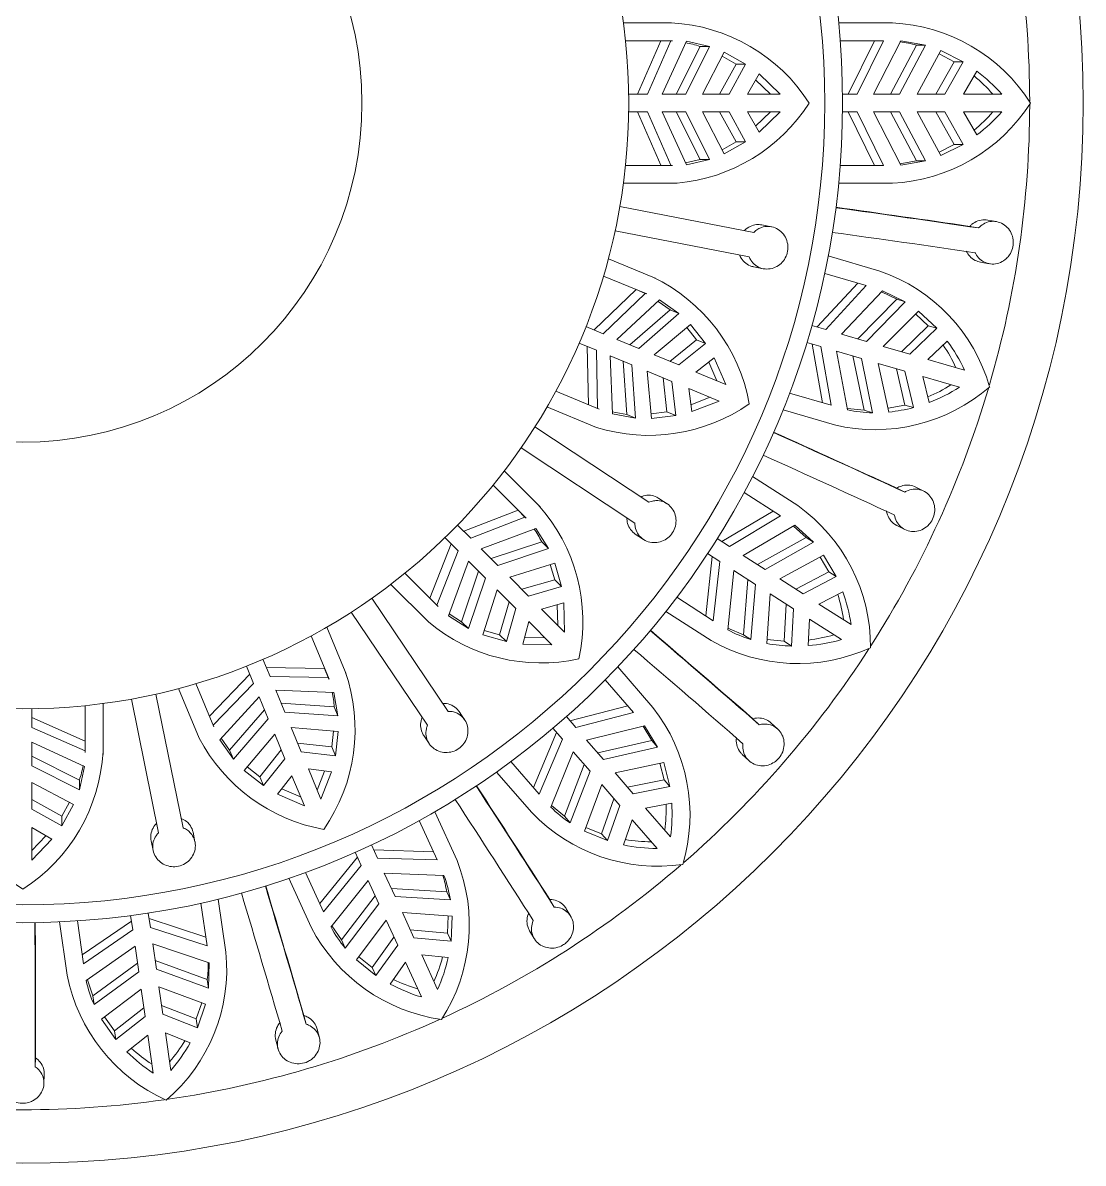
# Model space of a CAD drawing. Header units: millimetres. Extents: x -18512 to 101824, y -95768 to 52898.
# Drawn here: x 18619.16 to 18648.87, y -58636.9 to -58604.94 of the extents above; entities that cross this region are included whole.
import ezdxf

# ---------------------------------------------------------------- set-up
doc = ezdxf.new("R2010")
doc.units = ezdxf.units.MM
doc.header["$LTSCALE"] = 25
doc.layers.get('0').update_dxf_attribs({"color": 254, "lineweight": 0})
doc.layers.add('027 Sanitry Ware', color=1, linetype='Continuous', lineweight=0)

# ---------------------------------------------------------------- blocks, each defined once
blk = doc.blocks.new('SE2')
at = {"layer": '027 Sanitry Ware', "linetype": 'Continuous'}
for p, q in [((120.9834, 32.6201), (120.5786, 32.6201)), ((122.3903, 32.6201), (122.8431, 32.6201)), ((120.5786, 31.2701), (121.03, 31.2701)), ((122.8431, 31.2701), (122.3903, 31.2701)), ((120.5487, 31.0753), (121.6765, 30.8561)), ((121.824, 30.9038), (121.7436, 30.9194)), ((123.7191, 30.9468), (123.6451, 30.9603)), ((121.6365, 30.6499), (120.5086, 30.8691)), ((123.5684, 30.8931), (123.4947, 30.9065)), ((120.8261, 30.4793), (120.4521, 30.6342)), ((122.3023, 30.6582), (122.7368, 30.5306)), ((121.675, 30.566), (121.7553, 30.5504)), ((123.5832, 30.6056), (123.6572, 30.5922)), ((120.8483, 30.4704), (120.8328, 30.4769)), ((120.7621, 30.3429), (120.6862, 30.3743)), ((120.7754, 30.3379), (120.7621, 30.3429)), ((119.9354, 29.387), (120.3525, 29.2143)), ((122.3564, 29.2353), (121.922, 29.3629)), ((119.8333, 29.2184), (120.7914, 28.5843)), ((120.6755, 28.4091), (119.7174, 29.0433)), ((119.8615, 28.5616), (119.5752, 28.8479)), ((121.6652, 28.8005), (122.0461, 28.5557)), ((123.106, 28.6782), (123.0386, 28.712)), ((120.9459, 28.5719), (120.8776, 28.6171)), ((122.9461, 28.6692), (122.8792, 28.7028)), ((119.8786, 28.5449), (119.8668, 28.5568)), ((119.7606, 28.4504), (119.7502, 28.4601)), ((122.8793, 28.3892), (122.9465, 28.3554)), ((120.6789, 28.317), (120.7472, 28.2718)), ((118.6206, 27.8933), (118.9398, 27.5741)), ((118.4618, 27.7767), (119.1042, 26.8241)), ((118.9301, 26.7067), (118.2877, 27.6592)), ((121.3162, 27.42), (120.9353, 27.6648)), ((118.2365, 27.1591), (118.0816, 27.5331)), ((120.5304, 27.1975), (120.8269, 26.8553)), ((118.2459, 27.1371), (118.2395, 27.1526)), ((116.8343, 27.0165), (117.0071, 26.5994)), ((116.1984, 26.4851), (116.1984, 26.89)), ((116.6662, 25.8018), (116.4371, 26.9276)), ((116.6429, 26.9695), (116.8719, 25.8436)), ((119.2423, 26.7536), (119.1965, 26.8215)), ((117.1257, 26.7064), (117.1306, 26.6931)), ((121.7225, 26.7107), (121.6678, 26.7618)), ((121.8784, 26.6743), (121.8233, 26.7257)), ((118.898, 26.6202), (118.9438, 26.5523)), ((116.1987, 26.4612), (116.1987, 26.478)), ((121.5795, 26.4608), (121.6345, 26.4095)), ((119.8067, 25.9713), (119.5102, 26.3134)), ((118.99, 25.9792), (119.1781, 25.5673)), ((116.6034, 25.7341), (116.6197, 25.6539)), ((116.9725, 25.7256), (116.9562, 25.8059)), ((117.9501, 25.0065), (117.762, 25.4184)), ((117.1688, 25.2442), (117.2333, 24.796)), ((119.9967, 25.1762), (119.9586, 25.2407)), ((120.136, 25.0974), (120.0977, 25.1622)), ((115.897, 24.6039), (115.8326, 25.0521)), ((119.7891, 24.9768), (119.8274, 24.912)), ((117.9085, 24.1902), (117.8901, 24.2628)), ((118.02, 24.0753), (118.0014, 24.1483)), ((117.6531, 24.0573), (117.6716, 23.9844)), ((115.6271, 23.8323), (115.6298, 23.9072)), ((115.7016, 23.6907), (115.7044, 23.766))]:
    blk.add_line(p, q, dxfattribs=at)
at = {"layer": '027 Sanitry Ware', "color": 8, "linetype": 'Continuous'}
for p, q in [((120.5963, 32.4701), (120.9907, 32.4701)), ((120.8944, 32.4696), (120.6964, 32.0201)), ((120.9765, 32.4696), (120.7807, 32.0201)), ((120.9765, 32.4696), (120.8944, 32.4696)), ((120.9044, 32.0201), (121.1094, 32.4648)), ((120.9907, 32.4701), (120.9765, 32.4696)), ((121.1094, 32.4648), (121.304, 32.4215)), ((122.7681, 32.4701), (122.4034, 32.4701)), ((122.4695, 32.0201), (122.693, 32.4701)), ((122.7681, 32.4701), (122.5455, 32.0201)), ((122.6839, 32.0201), (122.9125, 32.4679)), ((123.1211, 32.4319), (122.9125, 32.4679)), ((121.2233, 32.4215), (121.0229, 32.0201)), ((121.304, 32.4215), (121.1042, 32.0201)), ((121.304, 32.4215), (121.2233, 32.4215)), ((121.244, 32.0201), (121.4276, 32.3731)), ((121.4276, 32.3731), (121.6074, 32.273)), ((123.0466, 32.4319), (122.8267, 32.0201)), ((122.9015, 32.0201), (123.1211, 32.4319)), ((123.1211, 32.4319), (123.0466, 32.4319)), ((123.2514, 32.3876), (123.0501, 32.0201)), ((123.2352, 32.3581), (123.3636, 32.2931)), ((123.4382, 32.2931), (123.2514, 32.3876)), ((121.5266, 32.273), (121.3869, 32.0201)), ((121.4095, 32.3383), (121.5266, 32.273)), ((121.6074, 32.273), (121.4674, 32.0201)), ((121.6074, 32.273), (121.5266, 32.273)), ((123.2083, 32.0201), (123.3636, 32.2931)), ((123.4382, 32.2931), (123.2828, 32.0201)), ((123.3636, 32.2931), (123.4382, 32.2931)), ((121.6224, 32.0201), (121.7201, 32.1901)), ((121.7201, 32.1901), (121.8972, 32.0201)), ((123.4412, 32.0201), (123.5542, 32.2139)), ((121.6912, 32.1398), (121.8154, 32.0201)), ((120.7807, 32.0201), (120.6229, 32.0201)), ((121.1042, 32.0201), (120.9044, 32.0201)), ((121.4674, 32.0201), (121.244, 32.0201)), ((121.8972, 32.0201), (121.6224, 32.0201)), ((122.5455, 32.0201), (122.423, 32.0201)), ((122.9015, 32.0201), (122.6839, 32.0201)), ((123.2828, 32.0201), (123.0501, 32.0201)), ((123.7625, 32.0201), (123.4412, 32.0201)), ((120.6229, 31.8701), (120.7807, 31.8701)), ((120.6964, 31.8701), (120.8944, 31.4207)), ((120.7807, 31.8701), (120.9765, 31.4207)), ((121.1094, 31.4255), (120.9044, 31.8701)), ((120.9044, 31.8701), (121.1042, 31.8701)), ((121.0229, 31.8701), (121.2233, 31.4688)), ((121.1042, 31.8701), (121.304, 31.4688)), ((121.4276, 31.5172), (121.244, 31.8701)), ((121.244, 31.8701), (121.4674, 31.8701)), ((121.3869, 31.8701), (121.5266, 31.6173)), ((121.4674, 31.8701), (121.6074, 31.6173)), ((121.7201, 31.7002), (121.6224, 31.8701)), ((121.6224, 31.8701), (121.8972, 31.8701)), ((121.8154, 31.8701), (121.6912, 31.7504)), ((121.8972, 31.8701), (121.7201, 31.7002)), ((122.423, 31.8701), (122.5455, 31.8701)), ((122.693, 31.4201), (122.4695, 31.8701)), ((122.5455, 31.8701), (122.7681, 31.4201)), ((122.9125, 31.4224), (122.6839, 31.8701)), ((122.6839, 31.8701), (122.9015, 31.8701)), ((122.8267, 31.8701), (123.0466, 31.4584)), ((123.1211, 31.4584), (122.9015, 31.8701)), ((123.0501, 31.8701), (123.2514, 31.5027)), ((123.0501, 31.8701), (123.2828, 31.8701)), ((123.3636, 31.5971), (123.2083, 31.8701)), ((123.2828, 31.8701), (123.4382, 31.5971)), ((123.5542, 31.6764), (123.4412, 31.8701)), ((123.4412, 31.8701), (123.7625, 31.8701)), ((121.5266, 31.6173), (121.4095, 31.552)), ((121.6074, 31.6173), (121.4276, 31.5172)), ((121.6074, 31.6173), (121.5266, 31.6173)), ((123.3636, 31.5971), (123.2352, 31.5322)), ((123.2514, 31.5027), (123.4382, 31.5971)), ((123.3636, 31.5971), (123.4382, 31.5971)), ((120.9907, 31.4201), (120.5963, 31.4201)), ((120.9765, 31.4207), (120.9907, 31.4201)), ((121.2233, 31.4688), (121.1019, 31.4419)), ((121.304, 31.4688), (121.1094, 31.4255)), ((121.304, 31.4688), (121.2233, 31.4688)), ((122.4034, 31.4201), (122.7681, 31.4201)), ((123.0466, 31.4584), (122.9064, 31.4342)), ((122.9125, 31.4224), (123.1211, 31.4584)), ((123.1211, 31.4584), (123.0466, 31.4584)), ((120.4111, 30.4889), (120.7754, 30.3379)), ((122.6226, 30.4078), (122.2726, 30.5106)), ((120.6862, 30.3743), (120.3313, 30.0348)), ((120.7621, 30.3429), (120.4093, 30.0025)), ((122.2092, 30.0602), (122.5505, 30.429)), ((122.6226, 30.4078), (122.2822, 30.0388)), ((122.415, 29.9998), (122.7604, 30.365)), ((122.7513, 30.3553), (122.879, 30.2926)), ((122.9505, 30.2717), (122.7604, 30.365)), ((120.5235, 29.9552), (120.8831, 30.2875)), ((120.8699, 30.2753), (120.9717, 30.204)), ((120.8831, 30.2875), (121.0463, 30.1731)), ((122.879, 30.2926), (122.552, 29.9595)), ((122.6238, 29.9385), (122.9505, 30.2717)), ((122.9505, 30.2717), (122.879, 30.2926)), ((120.9717, 30.204), (120.633, 29.9099)), ((121.0463, 30.1731), (120.7081, 29.8787)), ((121.0463, 30.1731), (120.9717, 30.204)), ((123.063, 30.1924), (122.7663, 29.8966)), ((123.0392, 30.1687), (123.1441, 30.0702)), ((123.2156, 30.0492), (123.063, 30.1924)), ((120.4093, 30.0025), (120.2634, 30.063)), ((120.8372, 29.8253), (121.142, 30.0811)), ((121.1119, 30.0558), (121.1951, 29.9507)), ((121.142, 30.0811), (121.2697, 29.9198)), ((122.2822, 30.0388), (122.1647, 30.0733)), ((122.9182, 29.852), (123.1441, 30.0702)), ((123.2156, 30.0492), (122.9896, 29.831)), ((123.1441, 30.0702), (123.2156, 30.0492)), ((120.7081, 29.8787), (120.5235, 29.9552)), ((122.6238, 29.9385), (122.415, 29.9998)), ((120.206, 29.9244), (120.3519, 29.864)), ((120.2739, 29.8962), (120.2848, 29.4052)), ((120.3519, 29.864), (120.3607, 29.3738)), ((121.1951, 29.9507), (120.9693, 29.7706)), ((121.2697, 29.9198), (121.0437, 29.7398)), ((121.2697, 29.9198), (121.1951, 29.9507)), ((122.1224, 29.9293), (122.2399, 29.8948)), ((122.2547, 29.4215), (122.167, 29.9163)), ((122.2399, 29.8948), (122.3267, 29.4003)), ((122.9896, 29.831), (122.7663, 29.8966)), ((123.1416, 29.7864), (123.3046, 29.9405)), ((120.4854, 29.3274), (120.4661, 29.8167)), ((120.4661, 29.8167), (120.6507, 29.7402)), ((120.5756, 29.7713), (120.6071, 29.3238)), ((121.0437, 29.7398), (120.8372, 29.8253)), ((121.1869, 29.6804), (121.3421, 29.8001)), ((121.2962, 29.7647), (121.3651, 29.6066)), ((121.3421, 29.8001), (121.4407, 29.5753)), ((122.4659, 29.3618), (122.3727, 29.8558)), ((122.3727, 29.8558), (122.5815, 29.7945)), ((122.5098, 29.8156), (122.6048, 29.3586)), ((122.6762, 29.3376), (122.5815, 29.7945)), ((123.4499, 29.6959), (123.1416, 29.7864)), ((120.6507, 29.7402), (120.6817, 29.2929)), ((120.8144, 29.2903), (120.7798, 29.6867)), ((120.7798, 29.6867), (120.9863, 29.6012)), ((121.4407, 29.5753), (121.1869, 29.6804)), ((122.7241, 29.7527), (122.8137, 29.3434)), ((122.7241, 29.7527), (122.9473, 29.6871)), ((122.948, 29.4024), (122.8759, 29.7081)), ((122.9473, 29.6871), (123.0195, 29.3814)), ((120.9119, 29.632), (120.9442, 29.3449)), ((120.9863, 29.6012), (121.0188, 29.314)), ((123.1531, 29.4248), (123.0994, 29.6425)), ((123.0994, 29.6425), (123.4076, 29.552)), ((120.3736, 29.3679), (120.0093, 29.5188)), ((121.1546, 29.3475), (121.1295, 29.5419)), ((121.1295, 29.5419), (121.3833, 29.4367)), ((121.9768, 29.5031), (122.3267, 29.4003)), ((121.3077, 29.468), (121.1472, 29.405)), ((121.3833, 29.4367), (121.1546, 29.3475)), ((122.948, 29.4024), (122.8065, 29.3763)), ((122.948, 29.4024), (123.0195, 29.3814)), ((120.3607, 29.3738), (120.3736, 29.3679)), ((120.6071, 29.3238), (120.4847, 29.3454)), ((120.6817, 29.2929), (120.4854, 29.3274)), ((120.6817, 29.2929), (120.6071, 29.3238)), ((120.9442, 29.3449), (120.811, 29.3294)), ((121.0188, 29.314), (120.8144, 29.2903)), ((121.0188, 29.314), (120.9442, 29.3449)), ((122.6048, 29.3586), (122.4634, 29.3749)), ((122.6762, 29.3376), (122.6048, 29.3586)), ((119.4817, 28.7293), (119.7606, 28.4504)), ((121.9019, 28.47), (121.5951, 28.6672)), ((119.6921, 28.5182), (119.2343, 28.3403)), ((119.7502, 28.4601), (119.6921, 28.5182)), ((119.7502, 28.4601), (119.2939, 28.2807)), ((121.4074, 28.2529), (121.8387, 28.5106)), ((121.9019, 28.47), (121.4713, 28.2118)), ((119.2939, 28.2807), (119.1823, 28.3923)), ((119.3813, 28.1933), (119.8408, 28.3627)), ((119.8408, 28.3627), (119.9477, 28.1945)), ((121.5878, 28.137), (122.0221, 28.3901)), ((122.0106, 28.3834), (122.1155, 28.2873)), ((122.1782, 28.247), (122.0221, 28.3901)), ((119.1282, 28.2343), (118.9504, 27.7765)), ((119.0762, 28.2863), (119.1879, 28.1746)), ((119.8907, 28.2516), (119.4652, 28.1095)), ((119.9477, 28.1945), (119.8907, 28.2516)), ((121.4713, 28.2118), (121.3683, 28.278)), ((122.1155, 28.2873), (121.7079, 28.0598)), ((121.7708, 28.0193), (122.1782, 28.247)), ((122.1782, 28.247), (122.1155, 28.2873)), ((119.1879, 28.1746), (119.0085, 27.7184)), ((119.5227, 28.0519), (119.3813, 28.1933)), ((119.9477, 28.1945), (119.5227, 28.0519)), ((121.2872, 28.1518), (121.3902, 28.0856)), ((121.7708, 28.0193), (121.5878, 28.137)), ((122.2638, 28.1393), (121.8958, 27.939)), ((122.3699, 27.9588), (122.2638, 28.1393)), ((119.1059, 27.6278), (119.2753, 28.0872)), ((119.2753, 28.0872), (119.4166, 27.9459)), ((119.6215, 27.9531), (120.001, 28.0729)), ((119.9635, 28.061), (120.0001, 27.9321)), ((120.001, 28.0729), (120.0572, 27.875)), ((121.271, 27.6273), (121.3263, 28.1267)), ((121.3902, 28.0856), (121.3342, 27.5867)), ((122.2343, 28.1232), (122.3072, 27.9992)), ((119.0181, 27.708), (118.7393, 27.9868)), ((119.3591, 28.0034), (119.217, 27.5779)), ((119.4166, 27.9459), (119.274, 27.5208)), ((119.7795, 27.7951), (119.6215, 27.9531)), ((121.4569, 27.5106), (121.5067, 28.0108)), ((121.5067, 28.0108), (121.6897, 27.8931)), ((122.0916, 27.8132), (121.8958, 27.939)), ((122.0289, 27.8535), (122.3072, 27.9992)), ((122.3699, 27.9588), (122.0916, 27.8132)), ((122.3072, 27.9992), (122.3699, 27.9588)), ((119.3957, 27.4676), (119.5154, 27.8471)), ((119.5154, 27.8471), (119.6734, 27.6891)), ((120.0001, 27.9321), (119.7226, 27.8521)), ((120.0572, 27.875), (119.7795, 27.7951)), ((120.0572, 27.875), (120.0001, 27.9321)), ((121.6268, 27.9336), (121.5892, 27.4683)), ((121.6519, 27.428), (121.6897, 27.8931)), ((119.6165, 27.746), (119.5365, 27.4684)), ((121.0274, 27.7839), (121.3342, 27.5867)), ((121.8147, 27.8128), (121.7854, 27.3949)), ((121.8147, 27.8128), (122.0105, 27.687)), ((122.2248, 27.7276), (122.4246, 27.8295)), ((119.0085, 27.7184), (119.0181, 27.708)), ((119.6734, 27.6891), (119.5936, 27.4113)), ((119.8891, 27.6855), (120.0783, 27.7367)), ((120.0834, 27.4912), (119.8891, 27.6855)), ((120.0224, 27.7215), (120.0256, 27.5491)), ((120.0783, 27.7367), (120.0834, 27.4912)), ((121.9309, 27.4137), (121.9478, 27.7273)), ((122.0105, 27.687), (121.9936, 27.3733)), ((122.4951, 27.5539), (122.2248, 27.7276)), ((119.274, 27.5208), (119.1059, 27.6278)), ((119.217, 27.5779), (119.1121, 27.6447)), ((119.274, 27.5208), (119.217, 27.5779)), ((119.7319, 27.3902), (119.783, 27.5795)), ((119.783, 27.5795), (119.9773, 27.3852)), ((122.134, 27.3773), (122.1437, 27.6014)), ((122.1437, 27.6014), (122.414, 27.4277)), ((117.9498, 27.4593), (118.1007, 27.095)), ((119.5936, 27.4113), (119.3957, 27.4676)), ((119.5365, 27.4684), (119.4075, 27.505)), ((119.5936, 27.4113), (119.5365, 27.4684)), ((121.5892, 27.4683), (121.4582, 27.5238)), ((121.6519, 27.428), (121.5892, 27.4683)), ((119.9773, 27.3852), (119.7319, 27.3902)), ((119.9195, 27.443), (119.747, 27.4462)), ((121.9309, 27.4137), (121.7878, 27.4284)), ((121.9309, 27.4137), (121.9936, 27.3733)), ((117.4056, 27.2052), (117.466, 27.0593)), ((117.6046, 27.1167), (117.5442, 27.2626)), ((118.0633, 27.1837), (117.5723, 27.1946)), ((118.0948, 27.1078), (118.0633, 27.1837)), ((117.4337, 27.1372), (117.0942, 26.7823)), ((118.0948, 27.1078), (117.6046, 27.1167)), ((118.1007, 27.095), (118.0948, 27.1078)), ((120.6645, 26.8138), (120.4256, 27.0894)), ((117.1306, 26.6931), (116.9797, 27.0575)), ((117.466, 27.0593), (117.1257, 26.7064)), ((117.6519, 27.0025), (118.1412, 26.9832)), ((117.7284, 26.8178), (117.6519, 27.0025)), ((118.1412, 26.9832), (118.1757, 26.7869)), ((117.181, 26.5855), (117.5133, 26.9451)), ((117.5133, 26.9451), (117.5898, 26.7604)), ((118.1448, 26.8615), (117.6973, 26.893)), ((115.5984, 26.6878), (115.5984, 26.8457)), ((116.0484, 26.8722), (116.0484, 26.4779)), ((117.5587, 26.8356), (117.2645, 26.4969)), ((118.1757, 26.7869), (117.7284, 26.8178)), ((118.1757, 26.7869), (118.1448, 26.8615)), ((120.1288, 26.7448), (120.6153, 26.8705)), ((120.6645, 26.8138), (120.1786, 26.6873)), ((116.0479, 26.5742), (115.5984, 26.7722)), ((117.5898, 26.7604), (117.2954, 26.4223)), ((117.7819, 26.6887), (118.1783, 26.6541)), ((117.8674, 26.4823), (117.7819, 26.6887)), ((120.1786, 26.6873), (120.0984, 26.7799)), ((120.2692, 26.5827), (120.7573, 26.7032)), ((120.7444, 26.7), (120.8179, 26.5782)), ((120.8667, 26.5219), (120.7573, 26.7032)), ((116.0479, 26.492), (115.5984, 26.6878)), ((117.2645, 26.4969), (117.1932, 26.5987)), ((117.3875, 26.3266), (117.6433, 26.6313)), ((117.6433, 26.6313), (117.7288, 26.4249)), ((118.1392, 26.6575), (118.1236, 26.5244)), ((118.1783, 26.6541), (118.1545, 26.4498)), ((119.8217, 26.1829), (120.0154, 26.6466)), ((119.985, 26.6817), (120.0652, 26.5891)), ((115.5984, 26.5642), (116.043, 26.3591)), ((115.5984, 26.3643), (115.5984, 26.5642)), ((116.0479, 26.492), (116.0479, 26.5742)), ((117.2954, 26.4223), (117.181, 26.5855)), ((117.2954, 26.4223), (117.2645, 26.4969)), ((117.698, 26.4993), (117.5178, 26.2735)), ((118.1236, 26.5244), (117.8366, 26.5567)), ((118.1545, 26.4498), (118.1236, 26.5244)), ((120.0652, 26.5891), (119.8709, 26.1262)), ((120.4117, 26.4183), (120.2692, 26.5827)), ((120.8179, 26.5782), (120.3628, 26.4748)), ((120.4117, 26.4183), (120.8667, 26.5219)), ((120.8667, 26.5219), (120.8179, 26.5782)), ((115.9998, 26.2453), (115.5984, 26.4457)), ((116.0484, 26.4779), (116.0479, 26.492)), ((117.7288, 26.4249), (117.5487, 26.1989)), ((118.1545, 26.4498), (117.8674, 26.4823)), ((119.6321, 26.4018), (119.8709, 26.1262)), ((119.9671, 26.0186), (120.1559, 26.4845)), ((120.1559, 26.4845), (120.2984, 26.32)), ((115.9998, 26.1646), (115.5984, 26.3643)), ((116.043, 26.3591), (115.9998, 26.1646)), ((117.5487, 26.1989), (117.3875, 26.3266)), ((117.5178, 26.2735), (117.4127, 26.3566)), ((118.0318, 26.0853), (117.9267, 26.3391)), ((117.9267, 26.3391), (118.1211, 26.3139)), ((118.0636, 26.3214), (118.0005, 26.1608)), ((118.1211, 26.3139), (118.0318, 26.0853)), ((120.2494, 26.3765), (120.0822, 25.9407)), ((120.131, 25.8844), (120.2984, 26.32)), ((120.9185, 26.3945), (120.509, 26.306)), ((120.6614, 26.1301), (120.509, 26.306)), ((120.8857, 26.3874), (120.9207, 26.2478)), ((120.9695, 26.1914), (120.9185, 26.3945)), ((115.5984, 26.2246), (115.9514, 26.0409)), ((115.5984, 26.0011), (115.5984, 26.2246)), ((115.9998, 26.1646), (115.9998, 26.2453)), ((117.5487, 26.1989), (117.5178, 26.2735)), ((117.6685, 26.1264), (117.7881, 26.2817)), ((117.7881, 26.2817), (117.8933, 26.0278)), ((120.6127, 26.1864), (120.9207, 26.2478)), ((120.9207, 26.2478), (120.9695, 26.1914)), ((117.8933, 26.0278), (117.6685, 26.1264)), ((117.862, 26.1034), (117.7038, 26.1724)), ((120.3956, 26.2078), (120.2498, 25.815)), ((120.3956, 26.2078), (120.548, 26.0319)), ((120.9695, 26.1914), (120.6614, 26.1301)), ((115.8513, 25.942), (115.5984, 26.0817)), ((115.9166, 26.059), (115.8513, 25.942)), ((115.9514, 26.0409), (115.8513, 25.8612)), ((120.0822, 25.9407), (119.9721, 26.0309)), ((120.3947, 25.792), (120.4993, 26.0881)), ((120.548, 26.0319), (120.4435, 25.7357)), ((120.7652, 26.0104), (120.9856, 26.0519)), ((115.8513, 25.8612), (115.5984, 26.0011)), ((115.8513, 25.8612), (115.8513, 25.942)), ((120.131, 25.8844), (120.0822, 25.9407)), ((120.9756, 25.7676), (120.7652, 26.0104)), ((115.5984, 25.5714), (115.5984, 25.8461)), ((115.5984, 25.8461), (115.7684, 25.7485)), ((119.0105, 25.5732), (118.859, 25.905)), ((120.3947, 25.792), (120.2615, 25.8465)), ((120.5793, 25.6999), (120.6518, 25.9122)), ((120.6518, 25.9122), (120.8622, 25.6693)), ((115.7181, 25.7774), (115.5984, 25.6532)), ((115.7684, 25.7485), (115.5984, 25.5714)), ((120.2498, 25.815), (120.4435, 25.7357)), ((120.3947, 25.792), (120.4435, 25.7357)), ((118.3214, 25.6379), (118.3723, 25.5265)), ((118.5087, 25.5888), (118.4578, 25.7002)), ((118.4771, 25.658), (118.9793, 25.6416)), ((118.0242, 25.2054), (118.3407, 25.5956)), ((119.0105, 25.5732), (118.5087, 25.5888)), ((117.9039, 25.4688), (118.0554, 25.1371)), ((118.3723, 25.5265), (118.0554, 25.1371)), ((118.5662, 25.4629), (119.0684, 25.441)), ((118.6566, 25.2649), (118.5662, 25.4629)), ((118.1174, 25.0067), (118.4298, 25.4006)), ((118.4298, 25.4006), (118.5202, 25.2026)), ((118.4891, 25.2706), (118.2059, 24.8996)), ((119.0914, 25.304), (118.6256, 25.333)), ((118.6566, 25.2649), (119.1224, 25.2362)), ((119.1224, 25.2362), (119.0914, 25.304)), ((117.0741, 24.8489), (117.0222, 25.2099)), ((118.2369, 24.8318), (118.5202, 25.2026)), ((115.9829, 25.0605), (116.0348, 24.6995)), ((116.0241, 24.7738), (116.4377, 25.0591)), ((116.4311, 25.1051), (116.4485, 24.9839)), ((116.597, 25.0052), (116.5796, 25.1264)), ((116.5862, 25.0805), (117.0634, 24.9233)), ((118.5819, 25.0675), (118.3313, 24.7318)), ((118.5819, 25.0675), (118.6786, 24.8558)), ((119.1362, 25.0993), (118.7183, 25.1298)), ((118.815, 24.9181), (118.7183, 25.1298)), ((119.1026, 25.1018), (119.0969, 24.958)), ((119.1279, 24.8902), (119.1362, 25.0993)), ((116.4485, 24.9839), (116.0348, 24.6995)), ((117.0741, 24.8489), (116.597, 25.0052)), ((118.2059, 24.8996), (118.1257, 25.0171)), ((118.7841, 24.9858), (119.0969, 24.958)), ((116.6167, 24.8682), (117.0924, 24.7057)), ((116.6477, 24.6528), (116.6167, 24.8682)), ((118.2369, 24.8318), (118.2059, 24.8996)), ((118.4638, 24.6689), (118.6476, 24.9235)), ((119.1279, 24.8902), (118.815, 24.9181)), ((119.0969, 24.958), (119.1279, 24.8902)), ((116.0576, 24.5569), (116.4682, 24.8469)), ((116.4682, 24.8469), (116.4992, 24.6315)), ((118.6786, 24.8558), (118.4948, 24.6011)), ((119.0143, 24.4818), (118.8808, 24.774)), ((118.8808, 24.774), (119.104, 24.7518)), ((116.4886, 24.7055), (116.1123, 24.4292)), ((117.0759, 24.5678), (116.637, 24.7268)), ((117.0865, 24.494), (117.0924, 24.7057)), ((118.3313, 24.7318), (118.4948, 24.6011)), ((118.4638, 24.6689), (118.3514, 24.7587)), ((118.615, 24.5285), (118.7444, 24.7117)), ((118.7444, 24.7117), (118.8778, 24.4195)), ((116.1229, 24.3555), (116.4992, 24.6315)), ((116.6477, 24.6528), (117.0865, 24.494)), ((118.4638, 24.6689), (118.4948, 24.6011)), ((116.1123, 24.4292), (116.0684, 24.5646)), ((116.5203, 24.4844), (116.1853, 24.2329)), ((116.5203, 24.4844), (116.5535, 24.2541)), ((117.0611, 24.3588), (116.6688, 24.5058)), ((116.7019, 24.2754), (116.6688, 24.5058)), ((117.0865, 24.494), (117.0759, 24.5678)), ((116.1229, 24.3555), (116.1123, 24.4292)), ((116.2948, 24.1352), (116.5429, 24.3278)), ((116.6913, 24.3491), (116.9836, 24.2343)), ((117.0297, 24.3706), (116.9836, 24.2343)), ((116.9943, 24.1605), (117.0611, 24.3588)), ((116.1853, 24.2329), (116.3054, 24.0614)), ((116.2948, 24.1352), (116.2122, 24.2531)), ((116.5535, 24.2541), (116.3054, 24.0614)), ((116.9943, 24.1605), (116.7019, 24.2754)), ((116.9836, 24.2343), (116.9943, 24.1605)), ((116.2948, 24.1352), (116.3054, 24.0614)), ((116.4003, 23.9579), (116.576, 24.0973)), ((116.576, 24.0973), (116.6217, 23.7793)), ((116.7702, 23.8006), (116.7245, 24.1186)), ((116.7245, 24.1186), (116.9323, 24.0344))]:
    blk.add_line(p, q, dxfattribs=at)
at = {"layer": '027 Sanitry Ware', "linetype": 'Continuous'}
for radius in [8.925, 6.9, 5.1, 2.8548]:
    blk.add_circle((115.5234, 31.9451), radius, dxfattribs=at)
at = {"layer": '027 Sanitry Ware', "color": 8, "linetype": 'Continuous'}
blk.add_circle((115.5234, 31.9451), 6.75, dxfattribs=at)
at = {"layer": '027 Sanitry Ware', "linetype": 'Continuous'}
for centre, radius, start, end in [((115.5234, 31.9451), 8.475, 0.10361, 16.27056), ((120.9037, 31.1512), 1.4711, 32.66272, 86.89393), ((122.7732, 31.1625), 1.4593, 32.43151, 87.25305), ((120.895, 32.7464), 1.4824, 275.22468, 327.2825), ((122.7678, 32.737), 1.4687, 272.93851, 327.37692), ((115.5234, 31.9451), 8.475, 343.74599, 359.89554), ((102.6121, -112.1746), 144.5944, 81.666688, 82.147566), ((100.7556, -124.5808), 157.1413, 81.679822, 82.095022), ((102.2277, -114.8748), 147.1118, 81.670747, 82.143432), ((122.259, 29.1518), 1.4593, 16.06782, 70.88947), ((120.1903, 29.1527), 1.4711, 10.16272, 64.39393), ((122.697, 30.6658), 1.4705, 256.60923, 310.97893), ((115.5234, 31.9451), 8.475, 327.37114, 343.53535), ((120.7927, 30.6298), 1.4824, 252.72468, 304.7825), ((62.5314, -102.7002), 144.5955, 65.303054, 65.783927), ((57.2556, -114.0793), 157.1407, 65.316185, 65.731387), ((61.4023, -105.1817), 147.1118, 65.307111, 65.779796), ((118.7665, 27.5793), 1.4711, 347.66272, 41.89393), ((121.2028, 27.3691), 1.4557, 359.63162, 54.5984), ((119.8882, 28.7134), 1.4824, 230.22468, 282.2825), ((26.7421, -82.3187), 144.5984, 48.939422, 49.420286), ((18.4759, -91.7485), 157.1408, 48.952549, 49.36775), ((122.046, 28.6966), 1.4705, 240.24561, 294.61528), ((24.9614, -84.3795), 147.1119, 48.943475, 49.416159), ((115.5234, 31.9451), 8.475, 311.02411, 327.16899), ((116.8489, 26.6706), 1.4711, 325.16272, 19.39393), ((119.6835, 25.9544), 1.4557, 343.26779, 38.23496), ((118.3193, 27.2891), 1.4824, 207.72468, 259.7825), ((116.3246, 26.5736), 1.4824, 185.22468, 237.2825), ((114.7295, 26.5649), 1.4711, 302.66272, 356.89393), ((-1.8527, -52.6772), 144.5975, 32.575784, 33.056651), ((-12.4414, -59.3965), 157.1408, 32.588912, 33.004114), ((-4.1426, -54.1533), 147.1119, 32.579839, 33.052523), ((120.8691, 26.998), 1.4774, 224.02067, 278.11295), ((117.8184, 25.0259), 1.4636, 327.06445, 21.71103), ((115.5234, 31.9451), 8.475, 294.63575, 310.80361), ((-20.9368, -16.18), 144.5952, 16.212144, 16.693019), ((-32.9917, -19.6446), 157.1406, 16.225276, 16.640478), ((-23.552, -16.9518), 147.1118, 16.216202, 16.688887), ((-28.9668, 24.2146), 144.5944, 359.848506, 0.329384), ((-41.5113, 24.2867), 157.1416, 359.861641, 0.27684), ((119.2531, 25.6844), 1.4688, 207.48413, 261.92222), ((115.7805, 24.6578), 1.4593, 310.6132, 5.435), ((117.3382, 24.8872), 1.4688, 191.1204, 245.55867), ((115.5234, 31.9451), 8.475, 278.2985, 294.45014), ((115.5234, 31.9451), 8.475, 261.90172, 278.0743)]:
    blk.add_arc(centre, radius, start, end, dxfattribs=at)
at = {"layer": '027 Sanitry Ware', "color": 8, "linetype": 'Continuous'}
for centre, radius, start, end in [((120.9105, 31.4721), 0.9996, 71.77003, 79.00808), ((122.7634, 31.4124), 1.0581, 74.47535, 82.24612), ((122.6075, 31.07), 1.4384, 41.34465, 50.08256), ((122.6796, 31.0646), 1.4442, 41.42374, 52.72922), ((122.6075, 32.8203), 1.4384, 309.91747, 318.65535), ((122.6796, 32.8257), 1.4442, 307.27078, 318.57626), ((122.074, 29.1096), 1.4383, 24.98095, 33.71895), ((122.1416, 29.0842), 1.4442, 25.06006, 36.36563), ((122.5671, 30.789), 1.4384, 293.55385, 302.29169), ((122.6373, 30.7749), 1.4454, 290.91172, 302.20804), ((122.683, 30.6283), 1.2915, 275.80643, 285.10288), ((122.6919, 30.3977), 1.0602, 257.69253, 269.15503), ((118.9982, 27.8013), 0.9996, 26.77003, 34.00791), ((121.0098, 27.379), 1.4383, 8.61727, 17.35534), ((121.0675, 27.3355), 1.4442, 8.6964, 20.00202), ((121.9658, 28.4414), 1.0609, 241.33249, 252.7878), ((121.9561, 28.8514), 1.4383, 277.19012, 285.92823), ((122.0218, 28.6625), 1.2894, 259.43544, 268.7466), ((122.0189, 28.821), 1.4483, 274.5595, 285.83299), ((117.1479, 26.787), 0.9996, 4.27003, 11.50814), ((115.0503, 26.558), 0.9996, 341.77003, 349.00808), ((120.7178, 26.7684), 1.061, 224.96961, 236.42341), ((119.5011, 26.0183), 1.4383, 352.2536, 0.99172), ((119.5442, 25.9603), 1.4442, 352.33288, 3.63827), ((120.8239, 27.1644), 1.4383, 260.8265, 269.56456), ((120.8752, 27.1137), 1.4444, 258.18065, 269.48456), ((118.047, 25.1382), 1.0575, 9.01746, 16.80126), ((118.0793, 25.071), 1.0561, 9.00423, 20.51185), ((119.0489, 25.5146), 1.0609, 208.6056, 220.06015), ((116.0264, 24.703), 1.0582, 352.65741, 0.4271), ((117.6702, 25.1377), 1.4383, 335.88994, 344.6281), ((117.6948, 25.07), 1.4446, 335.97093, 347.27295), ((117.094, 24.7818), 1.0606, 192.24002, 203.69846), ((119.2971, 25.8014), 1.4442, 241.81617, 253.12178), ((119.2623, 25.8648), 1.4383, 244.46288, 253.20089), ((115.6653, 24.8086), 1.4384, 319.52649, 328.26437), ((115.6703, 24.7365), 1.4442, 319.60556, 330.91104), ((117.4134, 24.9871), 1.4442, 225.45257, 236.7581), ((117.3978, 25.0577), 1.4384, 228.09927, 236.8372)]:
    blk.add_arc(centre, radius, start, end, dxfattribs=at)
at = {"layer": '027 Sanitry Ware', "linetype": 'Continuous'}
for points, knots in [([(121.5968, 30.8716), (121.5976, 30.8723), (121.5984, 30.8731), (121.5992, 30.8739), (121.6129, 30.8876), (121.6289, 30.8989), (121.6459, 30.907), (121.6629, 30.9151), (121.6815, 30.9201), (121.7, 30.9217), (121.7145, 30.923), (121.7293, 30.9222), (121.7437, 30.9194)], [0, 0, 0, 0, 0.0037118, 0.0037118, 0.0037118, 0.0697731, 0.0697731, 0.0697731, 0.1361115, 0.1361115, 0.1361115, 0.1880797, 0.1880797, 0.1880797, 0.1880797]), ([(123.4947, 30.9065), (123.5003, 30.9128), (123.5063, 30.9187), (123.5126, 30.924), (123.5273, 30.9365), (123.5441, 30.9464), (123.5618, 30.9529), (123.5795, 30.9595), (123.5984, 30.9629), (123.6171, 30.9628), (123.6264, 30.9628), (123.6358, 30.9619), (123.6451, 30.9602)], [0, 0, 0, 0, 0.0284134, 0.0284134, 0.0284134, 0.0946729, 0.0946729, 0.0946729, 0.1611799, 0.1611799, 0.1611799, 0.1943055, 0.1943055, 0.1943055, 0.1943055]), ([(123.5385, 30.6853), (123.5418, 30.6782), (123.5456, 30.6714), (123.5498, 30.6649), (123.5603, 30.6486), (123.5736, 30.6341), (123.5886, 30.6226), (123.6037, 30.611), (123.621, 30.6021), (123.6391, 30.5966), (123.6572, 30.591), (123.6767, 30.5887), (123.6958, 30.5899), (123.7151, 30.5911), (123.7345, 30.5958), (123.7526, 30.6037), (123.7706, 30.6116), (123.7877, 30.6229), (123.8024, 30.6366), (123.8119, 30.6456), (123.8206, 30.6557), (123.828, 30.6666), (123.839, 30.6828), (123.8476, 30.7011), (123.8531, 30.7202), (123.8585, 30.7392), (123.8608, 30.7594), (123.8599, 30.7792), (123.8591, 30.7989), (123.855, 30.8187), (123.848, 30.8369), (123.841, 30.8553), (123.8309, 30.8727), (123.8186, 30.8876), (123.806, 30.9028), (123.7908, 30.9159), (123.7743, 30.9259), (123.7576, 30.936), (123.739, 30.9431), (123.7201, 30.9466), (123.7011, 30.9502), (123.6814, 30.9503), (123.6624, 30.9468), (123.6437, 30.9434), (123.6252, 30.9364), (123.6085, 30.9265), (123.5938, 30.9177), (123.5801, 30.9063), (123.5684, 30.8931)], [0, 0, 0, 0, 0.026347, 0.026347, 0.026347, 0.09292, 0.09292, 0.09292, 0.159866, 0.159866, 0.159866, 0.22734, 0.22734, 0.22734, 0.295302, 0.295302, 0.295302, 0.363302, 0.363302, 0.363302, 0.407028, 0.407028, 0.407028, 0.472413, 0.472413, 0.472413, 0.537813, 0.537813, 0.537813, 0.603068, 0.603068, 0.603068, 0.66907, 0.66907, 0.66907, 0.736314, 0.736314, 0.736314, 0.804463, 0.804463, 0.804463, 0.87266, 0.87266, 0.87266, 0.940216, 0.940216, 0.940216, 1, 1, 1, 1]), ([(121.6765, 30.8561), (121.6867, 30.8665), (121.6981, 30.8757), (121.7103, 30.8831), (121.7204, 30.8893), (121.7311, 30.8943), (121.7422, 30.8981), (121.7603, 30.9044), (121.7797, 30.9073), (121.7987, 30.9067), (121.8177, 30.906), (121.8369, 30.9019), (121.8547, 30.8946), (121.8727, 30.8872), (121.8898, 30.8764), (121.9045, 30.863), (121.9193, 30.8495), (121.9321, 30.8331), (121.9418, 30.815), (121.9514, 30.7972), (121.9581, 30.7773), (121.9612, 30.7569), (121.9643, 30.7372), (121.9641, 30.7165), (121.9605, 30.6968), (121.9571, 30.6775), (121.9504, 30.6585), (121.9411, 30.6414), (121.9318, 30.6243), (121.9196, 30.6086), (121.9056, 30.5955), (121.8913, 30.5821), (121.8747, 30.571), (121.8572, 30.563), (121.8393, 30.5549), (121.8198, 30.5497), (121.8006, 30.5481), (121.781, 30.5464), (121.7611, 30.5482), (121.7424, 30.5535), (121.7238, 30.5587), (121.706, 30.5675), (121.6904, 30.5792), (121.6751, 30.5906), (121.6616, 30.6052), (121.6511, 30.6217), (121.6454, 30.6305), (121.6405, 30.64), (121.6365, 30.6499)], [0, 0, 0, 0, 0.049504, 0.049504, 0.049504, 0.090176, 0.090176, 0.090176, 0.157821, 0.157821, 0.157821, 0.225413, 0.225413, 0.225413, 0.293804, 0.293804, 0.293804, 0.362711, 0.362711, 0.362711, 0.430787, 0.430787, 0.430787, 0.496896, 0.496896, 0.496896, 0.561301, 0.561301, 0.561301, 0.625531, 0.625531, 0.625531, 0.691162, 0.691162, 0.691162, 0.758751, 0.758751, 0.758751, 0.827552, 0.827552, 0.827552, 0.896201, 0.896201, 0.896201, 0.963832, 0.963832, 0.963832, 1, 1, 1, 1]), ([(121.6749, 30.5661), (121.6647, 30.568), (121.6547, 30.571), (121.6452, 30.5749), (121.6275, 30.5822), (121.611, 30.5929), (121.5969, 30.6061), (121.583, 30.6192), (121.5712, 30.6352), (121.5625, 30.6527), (121.5604, 30.6569), (121.5585, 30.6611), (121.5568, 30.6654)], [0.811983, 0.811983, 0.811983, 0.811983, 0.8487697, 0.8487697, 0.8487697, 0.9170264, 0.9170264, 0.9170264, 0.984293, 0.984293, 0.984293, 1, 1, 1, 1]), ([(123.5833, 30.6056), (123.5679, 30.6084), (123.5528, 30.6135), (123.5389, 30.6207), (123.5219, 30.6294), (123.5062, 30.6415), (123.4932, 30.6559), (123.4818, 30.6684), (123.4722, 30.683), (123.4648, 30.6986)], [0.8179157, 0.8179157, 0.8179157, 0.8179157, 0.8734401, 0.8734401, 0.8734401, 0.9411737, 0.9411737, 0.9411737, 1, 1, 1, 1]), ([(122.8792, 28.7028), (122.8914, 28.7105), (122.9045, 28.7166), (122.9179, 28.7209), (122.9361, 28.7268), (122.9553, 28.7294), (122.974, 28.7287), (122.9928, 28.728), (123.0116, 28.7238), (123.0289, 28.7165), (123.0321, 28.7151), (123.0353, 28.7137), (123.0385, 28.7121)], [0, 0, 0, 0, 0.0488382, 0.0488382, 0.0488382, 0.1151405, 0.1151405, 0.1151405, 0.1817851, 0.1817851, 0.1817851, 0.1942201, 0.1942201, 0.1942201, 0.1942201]), ([(120.7237, 28.6291), (120.7319, 28.6326), (120.7403, 28.6356), (120.7488, 28.6378), (120.7673, 28.6427), (120.7867, 28.6443), (120.8053, 28.6426), (120.824, 28.6409), (120.8425, 28.6357), (120.8592, 28.6276), (120.8656, 28.6245), (120.8717, 28.621), (120.8776, 28.6172)], [0, 0, 0, 0, 0.0302676, 0.0302676, 0.0302676, 0.0963918, 0.0963918, 0.0963918, 0.1629272, 0.1629272, 0.1629272, 0.1877736, 0.1877736, 0.1877736, 0.1877736]), ([(122.8589, 28.4782), (122.8589, 28.4781), (122.8589, 28.478), (122.8589, 28.478), (122.862, 28.4586), (122.8682, 28.4398), (122.8773, 28.423), (122.8864, 28.4062), (122.8984, 28.3909), (122.9126, 28.3784), (122.9268, 28.3658), (122.9435, 28.3557), (122.9612, 28.349), (122.9791, 28.3421), (122.9986, 28.3385), (123.0181, 28.3383), (123.0376, 28.3381), (123.0577, 28.3413), (123.0766, 28.3479), (123.0953, 28.3544), (123.1134, 28.3644), (123.1293, 28.377), (123.1393, 28.385), (123.1486, 28.3941), (123.1568, 28.4041), (123.1694, 28.4193), (123.1796, 28.4369), (123.1867, 28.4553), (123.1938, 28.4738), (123.198, 28.4936), (123.1989, 28.5133), (123.1999, 28.533), (123.1976, 28.5529), (123.1923, 28.5716), (123.187, 28.5906), (123.1784, 28.6088), (123.1674, 28.6246), (123.1562, 28.6407), (123.1421, 28.6549), (123.1263, 28.666), (123.1105, 28.6772), (123.0925, 28.6855), (123.0739, 28.6902), (123.0554, 28.6949), (123.0357, 28.6963), (123.0165, 28.6941), (122.9975, 28.6919), (122.9784, 28.6862), (122.9609, 28.6775), (122.9559, 28.675), (122.9509, 28.6722), (122.9461, 28.6692)], [0, 0, 0, 0, 0.000247, 0.000247, 0.000247, 0.066722, 0.066722, 0.066722, 0.133504, 0.133504, 0.133504, 0.200763, 0.200763, 0.200763, 0.268565, 0.268565, 0.268565, 0.336635, 0.336635, 0.336635, 0.404298, 0.404298, 0.404298, 0.446788, 0.446788, 0.446788, 0.512117, 0.512117, 0.512117, 0.577431, 0.577431, 0.577431, 0.643042, 0.643042, 0.643042, 0.709796, 0.709796, 0.709796, 0.77768, 0.77768, 0.77768, 0.845969, 0.845969, 0.845969, 0.913829, 0.913829, 0.913829, 0.980911, 0.980911, 0.980911, 1, 1, 1, 1]), ([(120.7914, 28.5843), (120.8048, 28.59), (120.8189, 28.5941), (120.833, 28.5963), (120.8446, 28.5982), (120.8565, 28.5987), (120.8681, 28.598), (120.8873, 28.5968), (120.9063, 28.5921), (120.9236, 28.5843), (120.941, 28.5764), (120.9571, 28.5652), (120.9707, 28.5517), (120.9845, 28.538), (120.9962, 28.5214), (121.0046, 28.5034), (121.0132, 28.4853), (121.0187, 28.4652), (121.0208, 28.4448), (121.0228, 28.4247), (121.0213, 28.4037), (121.0165, 28.3837), (121.0117, 28.3643), (121.0036, 28.3453), (120.9928, 28.3284), (120.9822, 28.3119), (120.9688, 28.2969), (120.9536, 28.2847), (120.9385, 28.2725), (120.9212, 28.2626), (120.9033, 28.2559), (120.8849, 28.249), (120.8654, 28.2451), (120.8462, 28.2444), (120.8265, 28.2437), (120.8066, 28.2464), (120.7881, 28.2522), (120.7694, 28.2582), (120.7517, 28.2675), (120.7365, 28.2795), (120.7213, 28.2915), (120.7082, 28.3064), (120.6983, 28.3231), (120.6885, 28.3396), (120.6816, 28.3582), (120.6782, 28.3775), (120.6763, 28.3878), (120.6754, 28.3985), (120.6755, 28.4091)], [0, 0, 0, 0, 0.049504, 0.049504, 0.049504, 0.090176, 0.090176, 0.090176, 0.157821, 0.157821, 0.157821, 0.225413, 0.225413, 0.225413, 0.293804, 0.293804, 0.293804, 0.362711, 0.362711, 0.362711, 0.430787, 0.430787, 0.430787, 0.496896, 0.496896, 0.496896, 0.561301, 0.561301, 0.561301, 0.625531, 0.625531, 0.625531, 0.691162, 0.691162, 0.691162, 0.758751, 0.758751, 0.758751, 0.827552, 0.827552, 0.827552, 0.896201, 0.896201, 0.896201, 0.963832, 0.963832, 0.963832, 1, 1, 1, 1]), ([(120.6789, 28.3169), (120.6639, 28.3269), (120.6504, 28.3396), (120.6396, 28.3541), (120.6282, 28.3694), (120.6195, 28.3871), (120.6142, 28.4057), (120.6098, 28.4212), (120.6076, 28.4375), (120.6078, 28.454)], [0.8118703, 0.8118703, 0.8118703, 0.8118703, 0.8762244, 0.8762244, 0.8762244, 0.9440815, 0.9440815, 0.9440815, 1, 1, 1, 1]), ([(122.8792, 28.3893), (122.8771, 28.3903), (122.8751, 28.3914), (122.8731, 28.3925), (122.8564, 28.4018), (122.8413, 28.4143), (122.8289, 28.4291), (122.8166, 28.4437), (122.8068, 28.461), (122.8002, 28.4794), (122.7964, 28.4898), (122.7937, 28.5007), (122.7919, 28.5118)], [0.8182455, 0.8182455, 0.8182455, 0.8182455, 0.8263782, 0.8263782, 0.8263782, 0.8943327, 0.8943327, 0.8943327, 0.9619168, 0.9619168, 0.9619168, 1, 1, 1, 1]), ([(119.0588, 26.8915), (119.0595, 26.8915), (119.0601, 26.8915), (119.0607, 26.8915), (119.0801, 26.8916), (119.0995, 26.8884), (119.1172, 26.8823), (119.1283, 26.8784), (119.139, 26.8734), (119.1488, 26.8673), (119.1651, 26.8573), (119.1795, 26.8442), (119.1911, 26.829), (119.1929, 26.8266), (119.1947, 26.8242), (119.1964, 26.8217)], [0, 0, 0, 0, 0.0021103, 0.0021103, 0.0021103, 0.0681614, 0.0681614, 0.0681614, 0.1089451, 0.1089451, 0.1089451, 0.1767922, 0.1767922, 0.1767922, 0.1875572, 0.1875572, 0.1875572, 0.1875572]), ([(119.1042, 26.8241), (119.1188, 26.8243), (119.1334, 26.8227), (119.1473, 26.8194), (119.1587, 26.8166), (119.1699, 26.8126), (119.1804, 26.8075), (119.1976, 26.7991), (119.2134, 26.7874), (119.2264, 26.7735), (119.2394, 26.7596), (119.25, 26.7431), (119.2575, 26.7254), (119.265, 26.7074), (119.2694, 26.6877), (119.2703, 26.6679), (119.2713, 26.6479), (119.2687, 26.6272), (119.2628, 26.6076), (119.2569, 26.5882), (119.2476, 26.5693), (119.2354, 26.5527), (119.2237, 26.5366), (119.2089, 26.5222), (119.1924, 26.5107), (119.1763, 26.4995), (119.1582, 26.4908), (119.1395, 26.4853), (119.1208, 26.4798), (119.1011, 26.4773), (119.0819, 26.4779), (119.0623, 26.4786), (119.0428, 26.4824), (119.0248, 26.4892), (119.0063, 26.4961), (118.989, 26.5062), (118.9742, 26.5186), (118.9591, 26.5313), (118.9463, 26.5467), (118.9369, 26.5636), (118.9274, 26.5805), (118.921, 26.5993), (118.9183, 26.6185), (118.9156, 26.6374), (118.9163, 26.6573), (118.9205, 26.6764), (118.9228, 26.6867), (118.926, 26.6969), (118.9301, 26.7067)], [0, 0, 0, 0, 0.049504, 0.049504, 0.049504, 0.090176, 0.090176, 0.090176, 0.157821, 0.157821, 0.157821, 0.225413, 0.225413, 0.225413, 0.293804, 0.293804, 0.293804, 0.362711, 0.362711, 0.362711, 0.430787, 0.430787, 0.430787, 0.496896, 0.496896, 0.496896, 0.561301, 0.561301, 0.561301, 0.625531, 0.625531, 0.625531, 0.691162, 0.691162, 0.691162, 0.758751, 0.758751, 0.758751, 0.827552, 0.827552, 0.827552, 0.896201, 0.896201, 0.896201, 0.963832, 0.963832, 0.963832, 1, 1, 1, 1]), ([(118.898, 26.6202), (118.8925, 26.6284), (118.8877, 26.6372), (118.8838, 26.6462), (118.8763, 26.6638), (118.872, 26.683), (118.8713, 26.7023), (118.8705, 26.7214), (118.8733, 26.741), (118.8794, 26.7597), (118.8809, 26.7645), (118.8827, 26.7693), (118.8847, 26.774)], [0.8120205, 0.8120205, 0.8120205, 0.8120205, 0.8471057, 0.8471057, 0.8471057, 0.9153768, 0.9153768, 0.9153768, 0.9826604, 0.9826604, 0.9826604, 1, 1, 1, 1]), ([(121.585, 26.552), (121.5833, 26.5393), (121.583, 26.5265), (121.5841, 26.5139), (121.5858, 26.4947), (121.5908, 26.4758), (121.5988, 26.4587), (121.6069, 26.4414), (121.6181, 26.4256), (121.6316, 26.4123), (121.6452, 26.399), (121.6615, 26.3879), (121.6791, 26.3801), (121.6968, 26.3722), (121.7163, 26.3673), (121.7361, 26.3659), (121.7558, 26.3645), (121.7763, 26.3665), (121.7958, 26.3719), (121.815, 26.3772), (121.8338, 26.3859), (121.8505, 26.3973), (121.8608, 26.4043), (121.8704, 26.4125), (121.8791, 26.4215), (121.893, 26.4358), (121.9046, 26.4526), (121.9132, 26.4704), (121.9217, 26.4883), (121.9274, 26.5077), (121.9298, 26.5271), (121.9323, 26.5467), (121.9315, 26.5667), (121.9276, 26.5857), (121.9236, 26.6049), (121.9163, 26.6236), (121.9063, 26.64), (121.8961, 26.6567), (121.8829, 26.6715), (121.8678, 26.6834), (121.8527, 26.6952), (121.8352, 26.7044), (121.8168, 26.71), (121.7985, 26.7156), (121.7789, 26.718), (121.7594, 26.7169), (121.7471, 26.7162), (121.7347, 26.7141), (121.7225, 26.7107)], [0, 0, 0, 0, 0.043403, 0.043403, 0.043403, 0.110048, 0.110048, 0.110048, 0.177111, 0.177111, 0.177111, 0.244721, 0.244721, 0.244721, 0.312746, 0.312746, 0.312746, 0.38063, 0.38063, 0.38063, 0.447636, 0.447636, 0.447636, 0.488632, 0.488632, 0.488632, 0.554278, 0.554278, 0.554278, 0.619878, 0.619878, 0.619878, 0.686174, 0.686174, 0.686174, 0.753706, 0.753706, 0.753706, 0.821947, 0.821947, 0.821947, 0.890018, 0.890018, 0.890018, 0.957363, 0.957363, 0.957363, 1, 1, 1, 1]), ([(121.6678, 26.7618), (121.6684, 26.762), (121.669, 26.7622), (121.6697, 26.7623), (121.6884, 26.7674), (121.7081, 26.7693), (121.727, 26.7678), (121.7459, 26.7664), (121.7646, 26.7615), (121.7816, 26.7537), (121.7969, 26.7467), (121.8111, 26.7371), (121.8234, 26.7256)], [0, 0, 0, 0, 0.0021834, 0.0021834, 0.0021834, 0.0684253, 0.0684253, 0.0684253, 0.1348074, 0.1348074, 0.1348074, 0.1944413, 0.1944413, 0.1944413, 0.1944413]), ([(121.5795, 26.4609), (121.5736, 26.4664), (121.5681, 26.4723), (121.5632, 26.4786), (121.5514, 26.4936), (121.5422, 26.511), (121.5364, 26.5294), (121.5306, 26.5477), (121.528, 26.5675), (121.5288, 26.5872), (121.5291, 26.5925), (121.5295, 26.5978), (121.5302, 26.6031)], [0.8182175, 0.8182175, 0.8182175, 0.8182175, 0.8466038, 0.8466038, 0.8466038, 0.9144991, 0.9144991, 0.9144991, 0.9819417, 0.9819417, 0.9819417, 1, 1, 1, 1]), ([(116.8558, 25.9232), (116.8726, 25.9166), (116.8883, 25.9073), (116.9019, 25.8961), (116.9109, 25.8886), (116.9191, 25.8802), (116.9263, 25.871), (116.938, 25.8559), (116.947, 25.8386), (116.9525, 25.8204), (116.9539, 25.8157), (116.9551, 25.8109), (116.9561, 25.8061)], [0, 0, 0, 0, 0.0615431, 0.0615431, 0.0615431, 0.1023212, 0.1023212, 0.1023212, 0.1700699, 0.1700699, 0.1700699, 0.1876057, 0.1876057, 0.1876057, 0.1876057]), ([(116.6034, 25.7342), (116.6018, 25.742), (116.6008, 25.7499), (116.6004, 25.7577), (116.5994, 25.7768), (116.6021, 25.7964), (116.6081, 25.8147), (116.6141, 25.8328), (116.6236, 25.8502), (116.6358, 25.8656), (116.6401, 25.8711), (116.6449, 25.8763), (116.65, 25.8813)], [0.8120998, 0.8120998, 0.8120998, 0.8120998, 0.8401745, 0.8401745, 0.8401745, 0.9085252, 0.9085252, 0.9085252, 0.9759034, 0.9759034, 0.9759034, 1, 1, 1, 1]), ([(116.8719, 25.8436), (116.8855, 25.8382), (116.8983, 25.8312), (116.9099, 25.8228), (116.9194, 25.8158), (116.9282, 25.8078), (116.9359, 25.7991), (116.9486, 25.7847), (116.9587, 25.7679), (116.9654, 25.7501), (116.9722, 25.7323), (116.9757, 25.713), (116.9757, 25.6938), (116.9758, 25.6743), (116.9723, 25.6544), (116.9656, 25.6357), (116.9588, 25.6168), (116.9485, 25.5987), (116.9355, 25.5829), (116.9227, 25.5672), (116.9069, 25.5534), (116.8893, 25.5427), (116.8722, 25.5323), (116.8531, 25.5246), (116.8334, 25.5203), (116.8143, 25.5161), (116.7942, 25.515), (116.7748, 25.5171), (116.7555, 25.5191), (116.7363, 25.5244), (116.7188, 25.5323), (116.701, 25.5404), (116.6844, 25.5515), (116.6704, 25.5646), (116.6559, 25.578), (116.6438, 25.594), (116.6349, 25.6111), (116.6258, 25.6286), (116.6199, 25.6477), (116.6176, 25.667), (116.6153, 25.6862), (116.6166, 25.706), (116.6214, 25.7248), (116.6262, 25.7433), (116.6345, 25.7614), (116.6457, 25.7775), (116.6517, 25.7861), (116.6586, 25.7943), (116.6662, 25.8018)], [0, 0, 0, 0, 0.049504, 0.049504, 0.049504, 0.090176, 0.090176, 0.090176, 0.157821, 0.157821, 0.157821, 0.225413, 0.225413, 0.225413, 0.293804, 0.293804, 0.293804, 0.362711, 0.362711, 0.362711, 0.430787, 0.430787, 0.430787, 0.496896, 0.496896, 0.496896, 0.561301, 0.561301, 0.561301, 0.625531, 0.625531, 0.625531, 0.691162, 0.691162, 0.691162, 0.758751, 0.758751, 0.758751, 0.827552, 0.827552, 0.827552, 0.896201, 0.896201, 0.896201, 0.963832, 0.963832, 0.963832, 1, 1, 1, 1]), ([(119.82, 25.0627), (119.8176, 25.0571), (119.8154, 25.0515), (119.8135, 25.0457), (119.8075, 25.0273), (119.8047, 25.0077), (119.8053, 24.9888), (119.8058, 24.9697), (119.8098, 24.9507), (119.8169, 24.9332), (119.8241, 24.9156), (119.8345, 24.8991), (119.8475, 24.885), (119.8605, 24.8709), (119.8765, 24.8588), (119.8939, 24.8498), (119.9114, 24.8408), (119.9309, 24.8347), (119.9509, 24.8321), (119.9706, 24.8294), (119.9913, 24.8301), (120.0111, 24.8342), (120.0306, 24.8382), (120.0499, 24.8455), (120.0672, 24.8556), (120.0777, 24.8617), (120.0877, 24.8689), (120.0968, 24.8769), (120.1118, 24.8902), (120.1248, 24.9061), (120.1347, 24.9233), (120.1446, 24.9405), (120.1516, 24.9594), (120.1554, 24.9785), (120.1593, 24.9979), (120.1598, 25.0179), (120.1571, 25.037), (120.1543, 25.0564), (120.1481, 25.0753), (120.139, 25.0922), (120.1298, 25.1092), (120.1174, 25.1246), (120.1028, 25.1371), (120.0883, 25.1495), (120.0712, 25.1595), (120.053, 25.1661), (120.0353, 25.1725), (120.016, 25.176), (119.9967, 25.1762)], [0, 0, 0, 0, 0.020517, 0.020517, 0.020517, 0.087066, 0.087066, 0.087066, 0.153972, 0.153972, 0.153972, 0.221397, 0.221397, 0.221397, 0.289328, 0.289328, 0.289328, 0.357353, 0.357353, 0.357353, 0.424736, 0.424736, 0.424736, 0.490964, 0.490964, 0.490964, 0.530761, 0.530761, 0.530761, 0.597055, 0.597055, 0.597055, 0.663289, 0.663289, 0.663289, 0.730423, 0.730423, 0.730423, 0.798524, 0.798524, 0.798524, 0.866751, 0.866751, 0.866751, 0.934376, 0.934376, 0.934376, 1, 1, 1, 1]), ([(119.9586, 25.2407), (119.9648, 25.2406), (119.971, 25.2402), (119.9771, 25.2395), (119.9963, 25.2373), (120.0151, 25.2317), (120.032, 25.2233), (120.0489, 25.2149), (120.0643, 25.2034), (120.0771, 25.1897), (120.0849, 25.1814), (120.0918, 25.1721), (120.0977, 25.1622)], [0, 0, 0, 0, 0.0210418, 0.0210418, 0.0210418, 0.0872987, 0.0872987, 0.0872987, 0.1537712, 0.1537712, 0.1537712, 0.1943837, 0.1943837, 0.1943837, 0.1943837]), ([(119.7892, 24.9767), (119.7822, 24.9884), (119.7768, 25.001), (119.7731, 25.014), (119.7679, 25.0323), (119.7659, 25.052), (119.7675, 25.0713), (119.7691, 25.0902), (119.774, 25.1094), (119.7819, 25.1272)], [0.8179502, 0.8179502, 0.8179502, 0.8179502, 0.8659294, 0.8659294, 0.8659294, 0.9337193, 0.9337193, 0.9337193, 1, 1, 1, 1]), ([(117.6531, 24.0573), (117.6484, 24.0758), (117.6471, 24.0954), (117.6493, 24.1144), (117.6514, 24.1334), (117.6572, 24.1523), (117.666, 24.1697), (117.6721, 24.1817), (117.6797, 24.1932), (117.6885, 24.2036)], [0.8180749, 0.8180749, 0.8180749, 0.8180749, 0.8858719, 0.8858719, 0.8858719, 0.9535208, 0.9535208, 0.9535208, 1, 1, 1, 1]), ([(117.8901, 24.2628), (117.9015, 24.2593), (117.9125, 24.2546), (117.9228, 24.2489), (117.9396, 24.2397), (117.9548, 24.2275), (117.9672, 24.2134), (117.9796, 24.1993), (117.9895, 24.1827), (117.9961, 24.1652), (117.9981, 24.1597), (117.9999, 24.1541), (118.0014, 24.1484)], [0, 0, 0, 0, 0.0405938, 0.0405938, 0.0405938, 0.106878, 0.106878, 0.106878, 0.1734655, 0.1734655, 0.1734655, 0.1942356, 0.1942356, 0.1942356, 0.1942356]), ([(117.707, 24.131), (117.6951, 24.1169), (117.6854, 24.101), (117.6787, 24.0844), (117.6715, 24.0666), (117.6674, 24.0476), (117.6668, 24.0287), (117.6662, 24.0098), (117.669, 23.9905), (117.6751, 23.9725), (117.6813, 23.9544), (117.6908, 23.937), (117.7031, 23.9219), (117.7154, 23.9068), (117.7307, 23.8935), (117.7477, 23.8831), (117.7647, 23.8729), (117.7839, 23.8653), (117.8037, 23.8611), (117.8232, 23.8571), (117.8439, 23.8562), (117.8639, 23.8586), (117.8836, 23.861), (117.9032, 23.8667), (117.9211, 23.8752), (117.9319, 23.8804), (117.9423, 23.8866), (117.9519, 23.8937), (117.9681, 23.9057), (117.9824, 23.9205), (117.9937, 23.9368), (118.0049, 23.9531), (118.0135, 23.9714), (118.0187, 23.9901), (118.0239, 24.009), (118.0259, 24.0289), (118.0244, 24.0481), (118.0229, 24.0675), (118.0178, 24.0866), (118.0096, 24.104), (118.0015, 24.1213), (117.99, 24.1373), (117.976, 24.1507), (117.9623, 24.164), (117.9458, 24.175), (117.9279, 24.1829), (117.9216, 24.1857), (117.9151, 24.1881), (117.9085, 24.1902)], [0, 0, 0, 0, 0.062471, 0.062471, 0.062471, 0.129222, 0.129222, 0.129222, 0.196439, 0.196439, 0.196439, 0.264204, 0.264204, 0.264204, 0.332267, 0.332267, 0.332267, 0.399972, 0.399972, 0.399972, 0.466643, 0.466643, 0.466643, 0.532221, 0.532221, 0.532221, 0.571482, 0.571482, 0.571482, 0.638514, 0.638514, 0.638514, 0.705487, 0.705487, 0.705487, 0.773307, 0.773307, 0.773307, 0.841591, 0.841591, 0.841591, 0.909488, 0.909488, 0.909488, 0.976613, 0.976613, 0.976613, 1, 1, 1, 1]), ([(115.6298, 23.9072), (115.6454, 23.8969), (115.6593, 23.8841), (115.6705, 23.8698), (115.6822, 23.8548), (115.6913, 23.8377), (115.697, 23.8199), (115.7026, 23.8026), (115.7051, 23.7842), (115.7044, 23.766)], [0, 0, 0, 0, 0.0634801, 0.0634801, 0.0634801, 0.1298414, 0.1298414, 0.1298414, 0.1944018, 0.1944018, 0.1944018, 0.1944018]), ([(115.417, 23.8323), (115.4072, 23.8259), (115.3981, 23.8184), (115.3899, 23.8103), (115.3762, 23.7967), (115.3649, 23.7807), (115.3568, 23.7636), (115.3487, 23.7464), (115.3437, 23.7276), (115.3422, 23.7087), (115.3407, 23.6897), (115.3426, 23.6702), (115.3478, 23.6517), (115.3531, 23.633), (115.3619, 23.6149), (115.3735, 23.5988), (115.385, 23.5828), (115.3997, 23.5684), (115.4163, 23.5569), (115.4327, 23.5456), (115.4514, 23.5367), (115.4708, 23.5312), (115.49, 23.5259), (115.5104, 23.5235), (115.5303, 23.5245), (115.55, 23.5255), (115.5698, 23.5297), (115.5881, 23.5368), (115.5993, 23.5411), (115.6101, 23.5465), (115.6201, 23.5529), (115.6372, 23.5637), (115.6525, 23.5774), (115.6648, 23.5929), (115.6771, 23.6083), (115.6867, 23.6259), (115.693, 23.6442), (115.6993, 23.6627), (115.7023, 23.6823), (115.7017, 23.7016), (115.7011, 23.7208), (115.6969, 23.7401), (115.6895, 23.7578), (115.6821, 23.7754), (115.6713, 23.792), (115.658, 23.8062), (115.6489, 23.816), (115.6384, 23.8248), (115.6271, 23.8323)], [0, 0, 0, 0, 0.039835, 0.039835, 0.039835, 0.106461, 0.106461, 0.106461, 0.173495, 0.173495, 0.173495, 0.241073, 0.241073, 0.241073, 0.309085, 0.309085, 0.309085, 0.376994, 0.376994, 0.376994, 0.444059, 0.444059, 0.444059, 0.509954, 0.509954, 0.509954, 0.575179, 0.575179, 0.575179, 0.614666, 0.614666, 0.614666, 0.682387, 0.682387, 0.682387, 0.750067, 0.750067, 0.750067, 0.81829, 0.81829, 0.81829, 0.886388, 0.886388, 0.886388, 0.953773, 0.953773, 0.953773, 1, 1, 1, 1])]:
    blk.add_open_spline(points, degree=3, knots=knots, dxfattribs=at)
blk = doc.blocks.new('ETYIIR76')
at = {"xscale": 3.328501294135078, "yscale": 3.328501294135078, "zscale": 3.328501294135078, "rotation": 270}
blk.add_blockref('SE2', (19179.873, 16636.102), dxfattribs=at)

msp = doc.modelspace()

# ---------------------------------------------------------------- block references
at = {"rotation": 90}
msp.add_blockref('ETYIIR76', (34870.741, -77893.392), dxfattribs=at)

doc.saveas('drawing.dxf')
